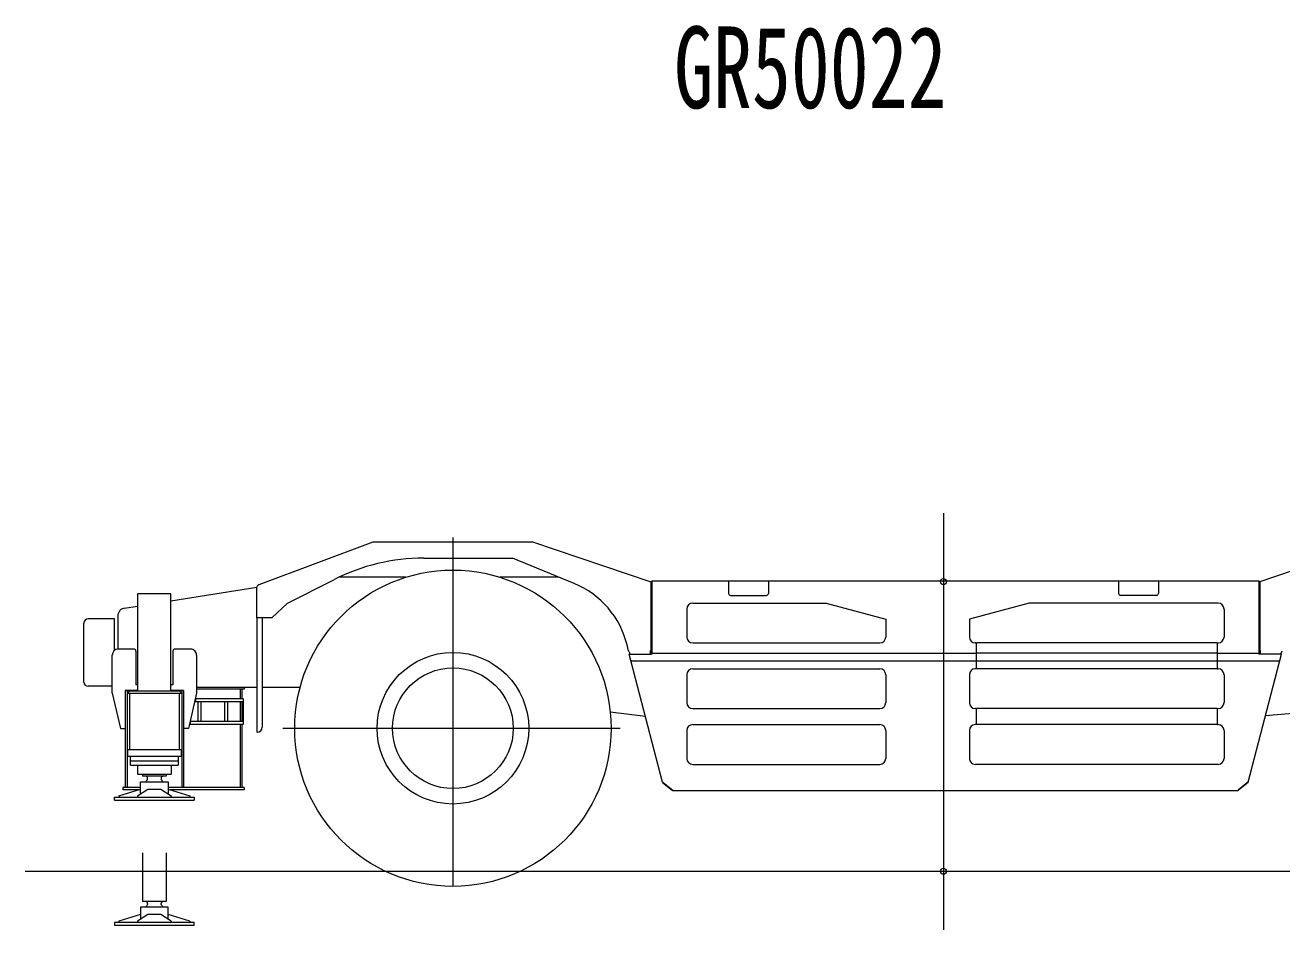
# Model space of a CAD drawing. Units: millimetres, scale not verified. Extents: x -34130 to 33905, y -21736 to 21716.
# Drawn here: x -32245 to -25930, y -21096 to -16549 of the extents above; entities that cross this region are included whole.
import ezdxf
from ezdxf.enums import TextEntityAlignment as Align

# ---------------------------------------------------------------- set-up
doc = ezdxf.new("R2010")
doc.units = ezdxf.units.MM
doc.header["$LTSCALE"] = 60
doc.header["$PDMODE"] = 32
doc.header["$PDSIZE"] = 30
doc.layers.add('0-0_0', color=3, linetype='Continuous', lineweight=18)
doc.styles.add('ＭＳ ゴシック', font='')
doc.styles.get('ＭＳ ゴシック').set_extended_font_data('MS Gothic')

msp = doc.modelspace()

# ---------------------------------------------------------------- linework, layer by layer
at = {"layer": '0-0_0'}
for p, q in [((-27630.43, -19002.33), (-27630.43, -21096.14)), ((-30095.44, -19124.72), (-30095.44, -20872.72)), ((-31068.26, -19360.69), (-30495.84, -19145.42)), ((-30495.84, -19145.42), (-29694.9, -19145.42)), ((-29694.71, -19145.54), (-29100.51, -19346.26)), ((-25445.8, -19145.42), (-26040.83, -19346.42)), ((-30241.44, -19227.72), (-29795.44, -19227.72)), ((-29485.33, -19355.77), (-29795.44, -19227.72)), ((-31512.94, -19442.41), (-31081.15, -19373.32)), ((-31082.73, -19381.57), (-31082.73, -19527.72)), ((-30331.97, -19323.72), (-30668.99, -19323.72)), ((-29562.93, -19323.72), (-29858.9, -19323.72)), ((-29100.42, -19348.72), (-29100.42, -19706.12)), ((-29099.55, -19346.42), (-29093.43, -19346.42)), ((-29099.55, -19348.72), (-29093.43, -19348.72)), ((-29095.03, -19342.52), (-26045.85, -19342.52)), ((-29095.03, -19342.52), (-29095.03, -19704.12)), ((-28710.43, -19342.52), (-28710.43, -19404.83)), ((-28510.43, -19342.52), (-28510.43, -19404.83)), ((-26750.44, -19342.52), (-26750.44, -19404.83)), ((-26550.44, -19342.52), (-26550.44, -19404.83)), ((-26040.83, -19346.42), (-26047.44, -19346.42)), ((-26041.44, -19348.72), (-26047.44, -19348.72)), ((-26045.85, -19342.52), (-26045.85, -19704.12)), ((-26040.44, -19348.72), (-26038.15, -19348.72)), ((-26040.44, -19348.72), (-26040.44, -19706.12)), ((-26038.15, -19347.95), (-26039.51, -19348.41)), ((-31512.94, -19407.72), (-31677.94, -19407.72)), ((-31677.94, -19895.72), (-31677.94, -19407.72)), ((-31512.94, -19895.72), (-31512.94, -19407.72)), ((-28700.57, -19414.83), (-28520.43, -19414.83)), ((-26560.3, -19414.83), (-26740.44, -19414.83)), ((-31746.56, -19479.79), (-31677.94, -19468.81)), ((-28920.43, -19484.12), (-28920.43, -19624.12)), ((-28890.43, -19454.12), (-28220.43, -19454.12)), ((-28220.43, -19454.13), (-27920.43, -19534.13)), ((-27200.43, -19454.12), (-27500.43, -19534.12)), ((-26250.43, -19454.12), (-27200.43, -19454.12)), ((-26220.43, -19484.12), (-26220.43, -19624.12)), ((-31949.73, -19850.67), (-31949.73, -19555.02)), ((-31795.43, -19533.42), (-31928.12, -19533.42)), ((-31795.43, -19690.72), (-31795.43, -19533.42)), ((-31779.43, -19518.3), (-31779.43, -19684.72)), ((-31005.44, -19527.72), (-31082.73, -19527.72)), ((-31080.43, -19527.72), (-31080.43, -20102.74)), ((-31053.83, -19527.72), (-31053.83, -20077.74)), ((-27920.43, -19534.12), (-27920.43, -19624.12)), ((-27500.43, -19534.12), (-27500.43, -19624.12)), ((-31698.43, -19684.72), (-31777.43, -19684.72)), ((-31688.43, -19694.72), (-31688.43, -19864.72)), ((-31502.43, -19694.72), (-31502.43, -19864.72)), ((-31413.44, -19684.72), (-31492.44, -19684.72)), ((-29212.72, -19694.12), (-29220.17, -19663.93)), ((-29212.72, -19694.12), (-29205.5, -19710)), ((-29102.72, -19692.24), (-29100.42, -19692.24)), ((-29102.72, -19710), (-29102.72, -19692.24)), ((-28890.43, -19654.12), (-27950.43, -19654.12)), ((-27465.43, -19654.12), (-27470.43, -19654.12)), ((-27465.43, -19654.12), (-27465.43, -19784.12)), ((-26257.43, -19654.02), (-27463.43, -19654.02)), ((-26255.43, -19654.12), (-26250.43, -19654.12)), ((-26255.43, -19654.12), (-26255.43, -19784.12)), ((-26038.15, -19692.24), (-26040.44, -19692.24)), ((-26038.15, -19710), (-26038.15, -19692.24)), ((-25935.37, -19710), (-25928.15, -19694.12)), ((-31807.43, -19906.72), (-31807.43, -19714.72)), ((-31383.44, -19714.72), (-31383.44, -19906.72)), ((-29207.43, -19710), (-29208.98, -19710.4)), ((-29041.97, -20354.52), (-29208.98, -19710.4)), ((-29207.43, -19710), (-29098.43, -19710)), ((-29198.68, -19743.75), (-29200.23, -19744.15)), ((-29198.68, -19743.75), (-27465.43, -19743.75)), ((-29102.72, -19706.12), (-29100.42, -19706.12)), ((-29095.03, -19704.12), (-29093.43, -19704.12)), ((-29093.43, -19704.12), (-29093.43, -19705)), ((-29093.43, -19704.84), (-27465.43, -19704.84)), ((-27463.43, -19704.02), (-26257.43, -19704.02)), ((-27463.43, -19744.02), (-26257.43, -19744.02)), ((-26255.43, -19704.84), (-26047.44, -19704.84)), ((-26255.43, -19743.75), (-25942.19, -19743.75)), ((-26098.9, -20354.52), (-25931.9, -19710.4)), ((-26047.44, -19704.12), (-26047.44, -19705)), ((-26047.44, -19704.12), (-26045.85, -19704.12)), ((-25933.44, -19710), (-26042.44, -19710)), ((-26038.15, -19706.12), (-26040.44, -19706.12)), ((-25933.44, -19710), (-25931.9, -19710.4)), ((-28920.43, -19814.12), (-28920.43, -19954.12)), ((-28890.43, -19784.12), (-27950.43, -19784.12)), ((-27920.43, -19814.12), (-27920.43, -19954.12)), ((-27500.43, -19814.12), (-27500.43, -19954.12)), ((-27465.43, -19784.12), (-27470.43, -19784.12)), ((-26257.43, -19784.02), (-27463.43, -19784.02)), ((-26255.43, -19784.12), (-26250.43, -19784.12)), ((-26220.43, -19814.12), (-26220.43, -19954.12)), ((-31807.43, -19872.02), (-31928.12, -19872.02)), ((-31677.94, -19864.72), (-31688.43, -19864.72)), ((-31502.43, -19864.72), (-31512.94, -19864.72)), ((-31144.67, -19877.72), (-31383.44, -19877.72)), ((-31144.67, -19886.72), (-31383.44, -19886.72)), ((-31080.43, -19877.72), (-31164.94, -19877.72)), ((-31164.93, -19886.72), (-31164.93, -19932.71)), ((-31155.93, -19886.72), (-31155.93, -19932.71)), ((-31144.67, -19877.72), (-31144.67, -19886.72)), ((-30863.55, -19877.72), (-31053.83, -19877.72)), ((-31807.42, -19906.73), (-31766.42, -20084.72)), ((-31741.93, -19892.72), (-31741.93, -20379.72)), ((-31677.94, -19892.72), (-31741.93, -19892.72)), ((-31732.93, -19892.72), (-31732.93, -20379.72)), ((-31731.94, -19904.72), (-31722.94, -19895.72)), ((-31731.94, -19904.72), (-31731.94, -19907.72)), ((-31458.94, -19907.72), (-31731.94, -19907.72)), ((-31467.94, -19895.72), (-31722.94, -19895.72)), ((-31719.93, -19907.72), (-31719.93, -20190.72)), ((-31448.93, -19892.72), (-31512.94, -19892.72)), ((-31470.93, -19907.72), (-31470.93, -20190.72)), ((-31458.94, -19904.72), (-31467.94, -19895.72)), ((-31458.94, -19904.72), (-31458.94, -19907.72)), ((-31457.94, -19892.72), (-31457.94, -20379.72)), ((-31448.93, -19892.72), (-31448.93, -20379.72)), ((-31383.44, -19906.73), (-31424.45, -20084.72)), ((-31393.12, -19948.71), (-31149.93, -19948.71)), ((-31389.43, -19932.71), (-31149.93, -19932.71)), ((-31388.93, -19932.71), (-31388.93, -19948.71)), ((-31377.44, -19948.71), (-31377.44, -20048.71)), ((-31361.44, -19948.71), (-31361.44, -20048.71)), ((-31243.44, -19948.71), (-31243.44, -20048.71)), ((-31227.44, -19948.71), (-31227.44, -20048.71)), ((-31164.93, -19948.71), (-31164.93, -20048.71)), ((-31155.93, -19948.71), (-31155.93, -20048.71)), ((-31149.93, -19932.71), (-31149.93, -20064.71)), ((-29127.62, -20024.14), (-29304.59, -20001.6)), ((-28890.43, -19984.12), (-27950.43, -19984.12)), ((-27465.43, -19984.12), (-27470.43, -19984.12)), ((-27465.43, -19984.12), (-27465.43, -20064.12)), ((-26257.43, -19984.02), (-27463.43, -19984.02)), ((-26255.43, -19984.12), (-26250.43, -19984.12)), ((-26255.43, -19984.12), (-26255.43, -20064.12)), ((-26011.98, -20019.26), (-25836.51, -20003.86)), ((-31149.93, -20064.71), (-31419.84, -20064.71)), ((-31149.93, -20048.71), (-31416.15, -20048.71)), ((-31415.94, -20048.71), (-31415.94, -20064.71)), ((-31164.93, -20064.71), (-31164.93, -20379.72)), ((-31155.93, -20064.71), (-31155.93, -20379.72)), ((-28890.43, -20064.12), (-27950.43, -20064.12)), ((-27465.43, -20064.12), (-27470.43, -20064.12)), ((-26257.43, -20064.02), (-27463.43, -20064.02)), ((-26255.43, -20064.12), (-26250.43, -20064.12)), ((-31766.43, -20084.72), (-31741.93, -20084.72)), ((-31424.45, -20084.72), (-31448.93, -20084.72)), ((-31078.82, -20102.74), (-31080.43, -20102.74)), ((-30950.44, -20082.72), (-29255.31, -20082.72)), ((-28920.43, -20094.12), (-28920.43, -20234.12)), ((-27920.43, -20094.12), (-27920.43, -20234.12)), ((-27500.43, -20094.12), (-27500.43, -20234.12)), ((-26220.43, -20094.12), (-26220.43, -20234.12)), ((-31460.94, -20190.72), (-31729.94, -20190.72)), ((-31729.94, -20190.72), (-31729.94, -20224.72)), ((-31460.94, -20190.72), (-31460.94, -20224.72)), ((-31460.94, -20224.72), (-31729.94, -20224.72)), ((-31715.44, -20267.72), (-31715.44, -20224.72)), ((-31715.44, -20246.72), (-31475.44, -20246.72)), ((-31715.44, -20267.72), (-31475.44, -20267.72)), ((-31680.43, -20267.72), (-31680.43, -20313.72)), ((-31510.44, -20267.72), (-31510.44, -20313.72)), ((-31475.44, -20224.72), (-31475.44, -20267.72)), ((-28890.43, -20264.12), (-27950.43, -20264.12)), ((-26250.43, -20264.12), (-27470.43, -20264.12)), ((-31680.43, -20313.72), (-31510.44, -20313.72)), ((-31655.44, -20313.72), (-31655.44, -20323.72)), ((-31535.44, -20323.72), (-31655.44, -20323.72)), ((-31629.43, -20338.32), (-31629.43, -20333.72)), ((-31561.43, -20333.72), (-31561.43, -20338.32)), ((-31535.44, -20313.72), (-31535.44, -20323.72)), ((-31774.1, -20422.99), (-31665.44, -20388.93)), ((-31753.44, -20379.72), (-31753.44, -20391.72)), ((-31665.44, -20379.72), (-31753.44, -20379.72)), ((-31674.33, -20391.72), (-31753.44, -20391.72)), ((-31680.43, -20422.99), (-31627.94, -20389.49)), ((-31665.44, -20352.72), (-31525.44, -20352.72)), ((-31665.44, -20413.42), (-31665.44, -20352.72)), ((-31627.94, -20389.49), (-31562.94, -20389.49)), ((-31562.94, -20389.49), (-31510.44, -20422.99)), ((-31525.44, -20352.72), (-31525.44, -20413.42)), ((-31144.67, -20379.72), (-31525.44, -20379.72)), ((-31144.67, -20391.72), (-31516.55, -20391.72)), ((-31144.67, -20379.72), (-31144.67, -20391.72)), ((-29040.42, -20354.12), (-29041.97, -20354.52)), ((-29040.42, -20354.12), (-29041.42, -20355.37)), ((-29041.42, -20355.37), (-28991.42, -20395.37)), ((-29040.42, -20354.12), (-28990.42, -20394.12)), ((-28990.42, -20394.12), (-28991.42, -20395.37)), ((-28990.42, -20394.12), (-28990.42, -20395.72)), ((-28990.42, -20395.72), (-26150.44, -20395.72)), ((-26100.44, -20354.12), (-26150.44, -20394.12)), ((-26150.44, -20394.12), (-26149.44, -20395.37)), ((-26150.44, -20394.13), (-26150.44, -20395.72)), ((-26099.44, -20355.37), (-26149.44, -20395.37)), ((-26100.44, -20354.12), (-26099.44, -20355.37)), ((-26100.44, -20354.12), (-26098.9, -20354.52)), ((-31795.44, -20428.72), (-31395.44, -20428.72)), ((-31795.44, -20444.72), (-31795.44, -20428.72)), ((-31795.44, -20444.72), (-31395.44, -20444.72)), ((-31774.1, -20422.99), (-31772.31, -20428.72)), ((-31680.44, -20422.99), (-31680.44, -20428.72)), ((-31510.44, -20422.99), (-31510.44, -20428.72)), ((-31395.44, -20428.72), (-31395.44, -20444.72)), ((-31655.44, -20709.35), (-31655.44, -20954.18)), ((-31535.44, -20709.35), (-31535.44, -20954.18)), ((-32244.93, -20801.72), (-22445, -20801.72)), ((-31535.44, -20954.18), (-31655.44, -20954.18)), ((-31629.43, -20964.18), (-31629.43, -20969.24)), ((-31561.43, -20968.32), (-31561.43, -20964.18)), ((-31665.44, -21018.93), (-31774.11, -21052.99)), ((-31627.94, -21019.49), (-31680.44, -21052.99)), ((-31525.44, -20982.72), (-31665.44, -20982.72)), ((-31665.44, -20982.72), (-31665.44, -21043.42)), ((-31562.94, -21019.49), (-31627.94, -21019.49)), ((-31510.44, -21052.99), (-31562.94, -21019.49)), ((-31525.44, -21043.42), (-31525.44, -20982.72)), ((-31416.76, -21052.99), (-31525.44, -21018.93)), ((-31795.44, -21058.72), (-31795.44, -21074.72)), ((-31395.44, -21074.72), (-31795.44, -21074.72)), ((-31774.11, -21052.99), (-31772.31, -21058.71)), ((-31680.44, -21052.99), (-31680.44, -21058.72)), ((-31510.44, -21052.99), (-31510.44, -21058.72)), ((-31416.76, -21052.99), (-31418.57, -21058.71))]:
    msp.add_line(p, q, dxfattribs=at)
for points in [[(-31005.44, -19527.72), (-30926.33, -19454), (-30694.35, -19336.16)], [(-31525.44, -20388.93), (-31416.76, -20422.99), (-31418.57, -20428.72)], [(-31395.44, -21074.72), (-31395.44, -21058.72), (-31795.44, -21058.72)]]:
    msp.add_lwpolyline(points, dxfattribs=at)
for radius in [795, 381, 303.2]:
    msp.add_circle((-30095.44, -20082.72), radius, dxfattribs=at)
for centre, radius, start, end in [((-30241.44, -20227.72), 1000, 90, 116.93), ((-31060.43, -19381.57), 22.3, 110.61, 180), ((-29657.07, -19771.7), 450, 13.8563, 67.5643), ((-29099.55, -19343.42), 5.3, 251.335, 270), ((-29099.55, -19343.42), 3, 251.335, 270), ((-26041.44, -19342.72), 6, 270, 288.6651), ((-28700.43, -19404.83), 10, 180, 270), ((-28520.43, -19404.83), 10, 270, 0), ((-26740.44, -19404.83), 10, 180, 270), ((-26560.44, -19404.83), 10, 270, 0.00004), ((-31740.43, -19518.3), 39, 92.9487, 180), ((-28890.43, -19484.12), 30, 90, 180), ((-26250.43, -19484.12), 30, 0, 90), ((-31928.12, -19555.02), 21.6, 90, 180), ((-28890.43, -19624.12), 30, 180, 270), ((-27950.43, -19624.12), 30, 270, 0), ((-27470.43, -19624.12), 30, 180, 270), ((-26250.43, -19624.12), 30, 270, 0), ((-31777.43, -19714.72), 30, 90, 180), ((-31698.43, -19694.72), 10, 359.99913, 90), ((-31492.44, -19694.72), 10, 90, 180.001), ((-31413.44, -19714.72), 30, 359.99971, 90), ((-29098.43, -19705), 5, 270, 0), ((-26042.44, -19705), 5, 180, 270), ((-28890.43, -19814.12), 30, 90, 178.043), ((-27950.43, -19814.12), 30, 0, 90), ((-27470.43, -19814.12), 30, 90, 180), ((-26250.43, -19814.12), 30, 0, 90), ((-31928.12, -19850.42), 21.6, 180, 269.9999), ((-28890.43, -19954.12), 30, 180, 270), ((-27950.43, -19954.12), 30, 270, 0), ((-27470.43, -19954.12), 30, 180, 270), ((-26250.43, -19954.12), 30, 270, 0), ((-31078.83, -20077.74), 25, 270.004, 359.99996), ((-28890.43, -20094.12), 30, 90, 180), ((-27950.43, -20094.12), 30, 0, 90), ((-27470.43, -20094.12), 30, 90, 180), ((-26250.43, -20094.12), 30, 0, 90), ((-28890.43, -20234.12), 30, 180, 270), ((-27950.43, -20234.12), 30, 270, 0), ((-27470.43, -20234.12), 30, 180, 270), ((-26250.43, -20234.12), 30, 270, 0), ((-31639.44, -20333.72), 10, 359.99998, 90), ((-31551.44, -20333.72), 10, 89.9999, 180), ((-31595.44, -20368.72), 45, 140.212, 159.173), ((-31631.94, -20338.32), 2.5, 320.2123, 359.99993), ((-31631.94, -20338.32), 2.5, 320.2123, 359.99998), ((-31558.94, -20338.32), 2.5, 180, 219.788), ((-31595.44, -20368.72), 45, 20.8272, 39.7876), ((-31639.44, -20964.18), 10, 0.00004, 90), ((-31551.44, -20964.18), 10, 90, 180), ((-31595.44, -20998.72), 45, 139.073, 159.173), ((-31631.94, -20968.32), 2.5, 320.2123, 359.99991), ((-31558.94, -20968.32), 2.5, 180, 219.788), ((-31558.94, -20968.32), 2.5, 180, 219.788), ((-31595.44, -20998.72), 45, 20.8272, 40.9265)]:
    msp.add_arc(centre, radius, start, end, dxfattribs=at)
at = {"layer": '0-0_0', "color": 1}
for p in [(-27630.44, -19345.72), (-27630.44, -20801.72)]:
    msp.add_point(p, dxfattribs=at)

# ---------------------------------------------------------------- texts
at = {"layer": '0-0_0', "color": 7, "style": 'ＭＳ ゴシック', "width": 0.7}
msp.add_text('GR50022', height=410.6, dxfattribs=at).set_placement((-28983.83, -17089.09), align=Align.BOTTOM_LEFT)

doc.saveas('drawing.dxf')
